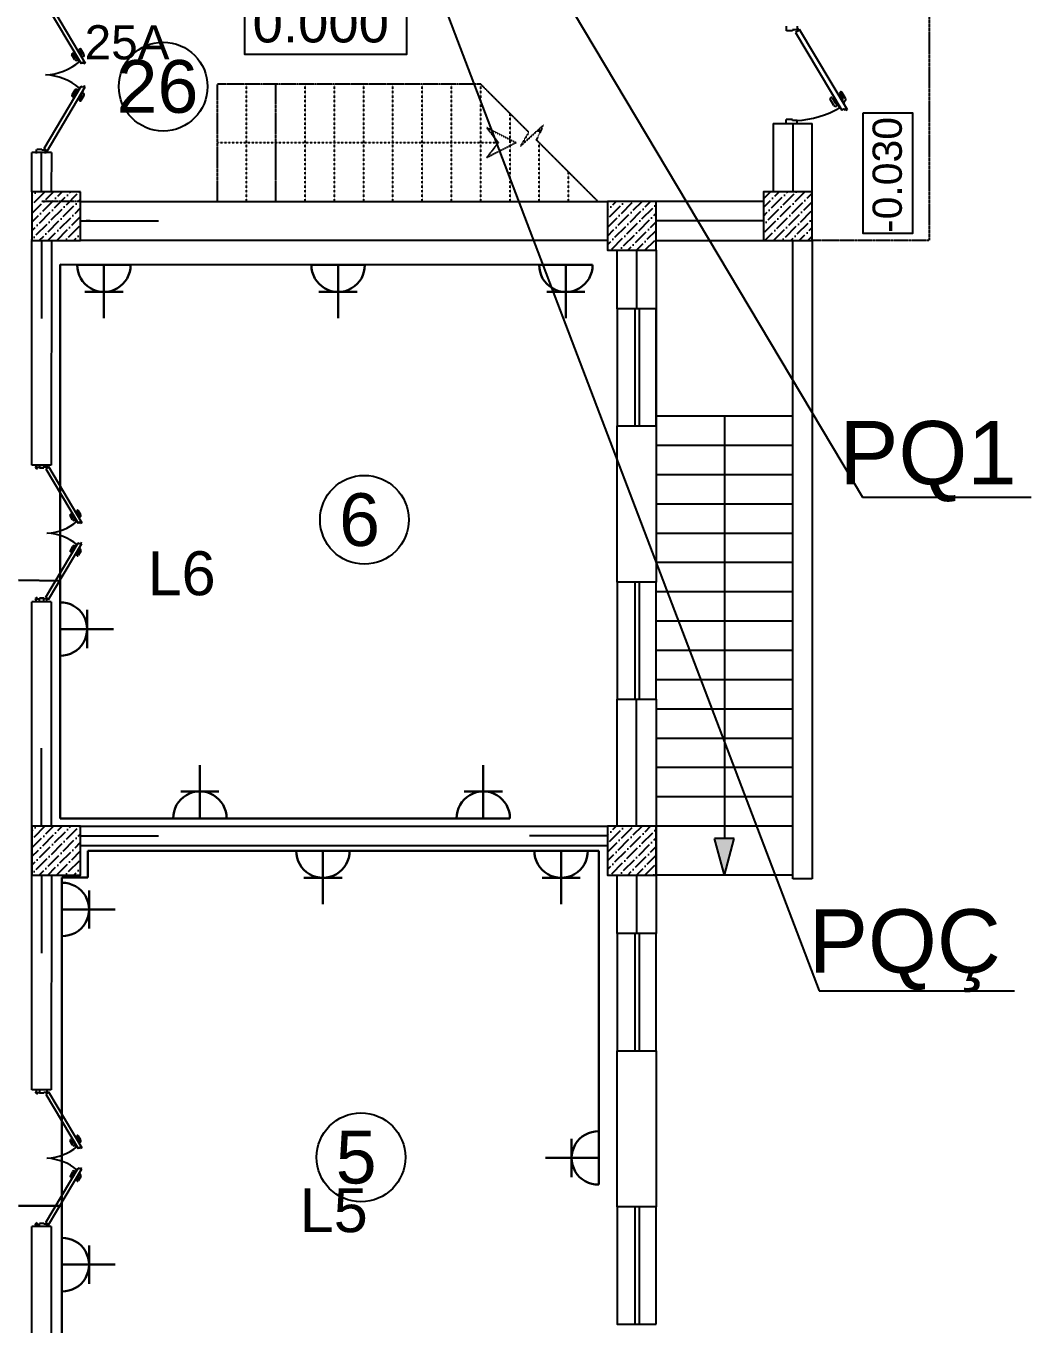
# Model space of a CAD drawing. Header units: millimetres. Extents: x 42452 to 2852333, y -419346 to 834876.
# Drawn here: x 2553480 to 2563784, y 445713 to 459011 of the extents above; entities that cross this region are included whole.
import ezdxf
from ezdxf import colors
from ezdxf.entities.mleader import LeaderData, LeaderLine
from ezdxf.math import Vec2, Vec3

# ---------------------------------------------------------------- set-up
doc = ezdxf.new("R2010")
doc.units = ezdxf.units.MM
for name, pattern in [('( Hidden )', [0.275, 0.15, -0.125]), ('006_PP_0101_AS_101_00$0$006_PP_0101_AS_102_00$0$006_PP_GRID_0101$0$006_TD-D_0101_AS_N101_00$0$TEČKOVANБX2', [0.05, 0, -0.05]), ('ACAD_ISO02W100', [15, 12, -3])]:
    doc.linetypes.add(name, pattern=pattern)
for name, color, linetype, lineweight in [('memar', 7, 'Continuous', 25), ('ДВЕРИ', 7, 'Continuous', 5), ('надписи', 5, 'Continuous', 30), ('Розетки10А', 94, 'Continuous', 30), ('Соедин_роз', 94, 'Continuous', 30), ('Шит', 1, 'Continuous', 30)]:
    doc.layers.add(name, color=color, linetype=linetype, lineweight=lineweight)
doc.styles.add('GENERATED_STYLE_1', font='times.ttf')
doc.styles.get("Standard").update_dxf_attribs({"font": 'arial.ttf'})
doc.styles.add('СГЕНЕРИР_СТИЛЬ_1', font='arial.ttf')

# ---------------------------------------------------------------- blocks, each defined once
blk = doc.blocks.new('qapi 700')
at = {"layer": 'ДВЕРИ', "color": 251, "lineweight": 25, "true_color": 0x636466}
for p, q in [((1281620, 90086), (1281659, 90086)), ((1281651, 89997), (1281651, 90034)), ((1281651, 90034), (1281659, 90034)), ((1281659, 90034), (1281659, 90086)), ((1282420, 90086), (1282380, 90086)), ((1282380, 90034), (1282380, 90085)), ((1282388, 90034), (1282380, 90034)), ((1282388, 89997), (1282388, 90034)), ((1281620, 89997), (1281651, 89997)), ((1282368, 90010), (1281735, 89633)), ((1282395, 89980), (1281741, 89591)), ((1282382, 89987), (1282368, 90010)), ((1282388, 89991), (1282382, 89987)), ((1282420, 89997), (1282388, 89997)), ((1282420, 89997), (1282388, 89997)), ((1282395, 89980), (1282388, 89991)), ((1281775, 89698), (1281826, 89728)), ((1281835, 89712), (1281794, 89687)), ((1281836, 89725), (1281838, 89722)), ((1281733, 89605), (1281747, 89613)), ((1281741, 89591), (1281733, 89605)), ((1281747, 89613), (1281735, 89633)), ((1281812, 89685), (1281762, 89656)), ((1281762, 89656), (1281765, 89651)), ((1281776, 89665), (1281770, 89676)), ((1281785, 89617), (1281787, 89613)), ((1281787, 89613), (1281837, 89642)), ((1281792, 89676), (1281793, 89674)), ((1281802, 89622), (1281809, 89609)), ((1281814, 89681), (1281812, 89685)), ((1281820, 89629), (1281818, 89631)), ((1281872, 89650), (1281831, 89626)), ((1281831, 89604), (1281881, 89634)), ((1281837, 89642), (1281835, 89646)), ((1281884, 89645), (1281883, 89647))]:
    blk.add_line(p, q, dxfattribs=at)
for centre, radius, start, end in [((1282471, 90052), 821, 183.4077, 209.5706), ((1281830, 89721), 7.94, 30.7133, 120.7133), ((1281831, 89718), 7.94, 300.7133, 30.7133), ((1281783, 89684), 15.9, 120.7133, 210.7133), ((1281798, 89680), 7.94, 120.7133, 210.7133), ((1281823, 89617), 15.9, 210.7133, 300.7133), ((1281827, 89633), 7.94, 210.7133, 300.7133), ((1281876, 89643), 7.94, 30.7133, 120.7133), ((1281877, 89641), 7.94, 300.7133, 30.7133)]:
    blk.add_arc(centre, radius, start, end, dxfattribs=at)
blk = doc.blocks.new('DSA')
at = {"layer": 'ДВЕРИ', "color": 251, "lineweight": 25, "true_color": 0x636466}
for p, q in [((153780, 788017), (153820, 788017)), ((153780, 787928), (153812, 787928)), ((153780, 787928), (153812, 787928)), ((153804, 787910), (153811, 787922)), ((153804, 787910), (154462, 787520)), ((153811, 787922), (153818, 787918)), ((153812, 787928), (153812, 787965)), ((153812, 787965), (153820, 787965)), ((153818, 787918), (153832, 787941)), ((153820, 787965), (153820, 788016)), ((153832, 787941), (154468, 787562)), ((155336, 787941), (154700, 787562)), ((155364, 787910), (154706, 787520)), ((155350, 787918), (155336, 787941)), ((155388, 788017), (155348, 788017)), ((155348, 787965), (155348, 788016)), ((155356, 787965), (155348, 787965)), ((155357, 787922), (155350, 787918)), ((155356, 787928), (155356, 787965)), ((155388, 787928), (155356, 787928)), ((155388, 787928), (155356, 787928)), ((155364, 787910), (155357, 787922)), ((154366, 787654), (154365, 787652)), ((154428, 787627), (154377, 787657)), ((154740, 787627), (154791, 787657)), ((154802, 787654), (154804, 787652)), ((154318, 787574), (154320, 787576)), ((154372, 787532), (154321, 787563)), ((154331, 787579), (154372, 787555)), ((154365, 787571), (154368, 787575)), ((154415, 787542), (154365, 787571)), ((154367, 787641), (154409, 787616)), ((154383, 787557), (154384, 787560)), ((154388, 787610), (154391, 787615)), ((154391, 787615), (154441, 787585)), ((154401, 787550), (154394, 787538)), ((154411, 787605), (154410, 787603)), ((154418, 787546), (154415, 787542)), ((154426, 787594), (154433, 787605)), ((154441, 787585), (154438, 787580)), ((154456, 787542), (154468, 787562)), ((154470, 787534), (154456, 787542)), ((154462, 787520), (154470, 787534)), ((154698, 787534), (154712, 787542)), ((154706, 787520), (154698, 787534)), ((154712, 787542), (154700, 787562)), ((154777, 787615), (154727, 787585)), ((154727, 787585), (154730, 787580)), ((154742, 787594), (154735, 787605)), ((154750, 787546), (154753, 787542)), ((154753, 787542), (154803, 787571)), ((154757, 787605), (154758, 787603)), ((154801, 787641), (154760, 787616)), ((154767, 787550), (154775, 787538)), ((154780, 787610), (154777, 787615)), ((154785, 787557), (154784, 787560)), ((154837, 787579), (154796, 787555)), ((154797, 787532), (154847, 787563)), ((154803, 787571), (154800, 787575)), ((154850, 787574), (154848, 787576))]:
    blk.add_line(p, q, dxfattribs=at)
for centre, radius, start, end in [((154002, 787952), 583, 319.7101, 357.5846), ((155160, 787950), 576, 182.1815, 220.5237), ((154371, 787648), 7.98, 149.2867, 239.2867), ((154373, 787650), 7.98, 59.2867, 149.2867), ((154795, 787650), 7.98, 30.7133, 120.7133), ((154797, 787648), 7.98, 300.7133, 30.7133), ((154325, 787569), 7.98, 149.2867, 239.2867), ((154327, 787572), 7.98, 59.2867, 149.2867), ((154376, 787561), 7.98, 239.2867, 329.2867), ((154380, 787546), 16, 239.2867, 329.2867), ((154404, 787609), 7.98, 329.2867, 59.2867), ((154420, 787613), 16, 329.2867, 59.2867), ((154748, 787613), 16, 120.7133, 210.7133), ((154764, 787609), 7.98, 120.7133, 210.7133), ((154788, 787546), 16, 210.7133, 300.7133), ((154792, 787561), 7.98, 210.7133, 300.7133), ((154842, 787572), 7.98, 30.7133, 120.7133), ((154843, 787569), 7.98, 300.7133, 30.7133)]:
    blk.add_arc(centre, radius, start, end, dxfattribs=at)
blk = doc.blocks.new('розетки10А')
at = {"layer": 'Розетки10А'}
for p, q in [((0, 0), (0, 650)), ((-233, 330), (233, 330)), ((-325, 0), (325, 0))]:
    blk.add_line(p, q, dxfattribs=at)
blk.add_arc((0, 5), 325, 359.0604, 180.9396, dxfattribs=at)

msp = doc.modelspace()

# ---------------------------------------------------------------- hatches: boundary and pattern name
at = {"layer": 'memar', "lineweight": 25}
h = msp.add_hatch(dxfattribs=at)
h.set_pattern_fill('ANSI36', color=256, scale=500)
h.set_pattern_definition([(45, (803142.24, 2739410.44), (33.1456304, 121.533978), [156.25, -31.25, 0, -31.25])])
h.paths.add_polyline_path([(2553540.25168, 457312.92792), (2553540.25168, 456812.92792), (2554040.25168, 456812.92792), (2554040.25168, 457312.92792)])
h = msp.add_hatch(dxfattribs=at)
h.set_pattern_fill('ANSI36', color=256, scale=500)
h.set_pattern_definition([(45, (797242.26, 2739310.44), (33.1456304, 121.533978), [156.25, -31.25, 0, -31.25])])
h.paths.add_polyline_path([(2559440.23291, 457212.92792), (2559440.23291, 456712.92792), (2559940.23291, 456712.92792), (2559940.23291, 457212.92792)])
h = msp.add_hatch(dxfattribs=at)
h.set_pattern_fill('ANSI36', color=256, scale=500)
h.set_pattern_definition([(45, (795642.26, 2739410.44), (33.1456304, 121.533978), [156.25, -31.25, 0, -31.25])])
h.paths.add_polyline_path([(2561040.23291, 457312.92792), (2561040.23291, 456812.92792), (2561540.23291, 456812.92792), (2561540.23291, 457312.92792)])
h = msp.add_hatch(dxfattribs=at)
h.set_pattern_fill('ANSI36', color=256, scale=500)
h.set_pattern_definition([(45, (803142.44, 2732910.44), (33.1456304, 121.533978), [156.25, -31.25, 0, -31.25])])
h.paths.add_polyline_path([(2553540.05675, 450812.92792), (2553540.05675, 450312.92792), (2554040.05675, 450312.92792), (2554040.05675, 450812.92792)])
h = msp.add_hatch(dxfattribs=at)
h.set_pattern_fill('ANSI36', color=256, scale=500)
h.set_pattern_definition([(45, (797242.26, 2732910.44), (33.1456304, 121.533978), [156.25, -31.25, 0, -31.25])])
h.paths.add_polyline_path([(2559440.23291, 450812.92792), (2559440.23291, 450312.92792), (2559940.23291, 450312.92792), (2559940.23291, 450812.92792)])
at = {"layer": 'memar', "linetype": 'Continuous', "lineweight": 25, "true_color": 0x000000}
msp.add_hatch(color=18, dxfattribs=at).paths.add_polyline_path([(2560639.96845, 450312.92792), (2560539.96845, 450686.13292), (2560739.96845, 450686.13292)])

# ---------------------------------------------------------------- linework, layer by layer
at = {"layer": 'memar', "color": 7, "linetype": '( Hidden )', "lineweight": 25}
for p, q in [((2562740.05661, 460212.92792), (2562740.05661, 456812.92792)), ((2558142.23291, 458412.90949), (2555442.23291, 458412.90949)), ((2555442.23291, 457212.90949), (2555442.23291, 458412.90949)), ((2556042.23291, 457212.90949), (2556042.23291, 458412.90949)), ((2558633.64269, 457921.49971), (2558142.23291, 458412.90949)), ((2559342.23291, 457212.90949), (2558711.97539, 457843.167)), ((2554039.8803, 457212.92792), (2553639.8803, 457212.92792)), ((2558693.26665, 456812.92792), (2555640.01588, 456812.92792)), ((2559439.8803, 456812.92792), (2557493.26665, 456812.92792)), ((2562740.05661, 456812.92792), (2561540.05661, 456812.92792))]:
    msp.add_line(p, q, dxfattribs=at)
at = {"layer": 'memar', "color": 7, "linetype": '006_PP_0101_AS_101_00$0$006_PP_0101_AS_102_00$0$006_PP_GRID_0101$0$006_TD-D_0101_AS_N101_00$0$TEČKOVANБX2', "lineweight": 25}
for p, q in [((2555742.23291, 457212.90949), (2555742.23291, 458412.90949)), ((2556042.23291, 457212.90949), (2556042.23291, 458412.90949)), ((2556342.23291, 457212.90949), (2556342.23291, 458412.90949)), ((2556642.23291, 457212.90949), (2556642.23291, 458412.90949)), ((2556942.23291, 457212.90949), (2556942.23291, 458412.90949)), ((2557242.23291, 457212.90949), (2557242.23291, 458412.90949)), ((2557542.23291, 457212.90949), (2557542.23291, 458412.90949)), ((2557842.23291, 457212.90949), (2557842.23291, 458412.90949)), ((2558142.23291, 457212.90949), (2558142.23291, 458412.90949)), ((2558442.23291, 457212.90949), (2558442.23291, 458112.90949)), ((2558742.23291, 457905.78723), (2558742.23291, 457956.48672)), ((2558742.23291, 457212.90949), (2558742.23291, 457812.90949)), ((2559042.23291, 457212.90949), (2559042.23291, 457512.90949)), ((2559342.23291, 457212.90949), (2559342.23291, 457212.92792))]:
    msp.add_line(p, q, dxfattribs=at)
at = {"layer": 'memar', "color": 7, "linetype": 'Continuous', "lineweight": 25}
for p, q in [((2554138.3178, 457012.93629), (2554096.1303, 457012.93629)), ((2561340.05661, 455012.92792), (2559939.8803, 455012.92792)), ((2560639.96845, 455012.92792), (2560639.96845, 450686.13292)), ((2561340.05661, 454712.92792), (2559939.8803, 454712.92792)), ((2561340.05661, 454412.92792), (2559939.8803, 454412.92792)), ((2561340.05661, 454112.92792), (2559939.8803, 454112.92792)), ((2561340.05661, 453812.92792), (2559939.8803, 453812.92792)), ((2561340.05661, 453512.92792), (2559939.8803, 453512.92792)), ((2561340.05661, 453212.92792), (2559939.8803, 453212.92792)), ((2561340.05661, 452912.92792), (2559939.8803, 452912.92792)), ((2561340.05661, 452612.92792), (2559939.8803, 452612.92792)), ((2561340.05661, 452312.92792), (2559939.8803, 452312.92792)), ((2561340.05661, 452012.92792), (2559939.8803, 452012.92792)), ((2561340.05661, 451712.92792), (2559939.8803, 451712.92792)), ((2561340.05661, 451412.92792), (2559939.8803, 451412.92792)), ((2561340.05661, 451112.92792), (2559939.8803, 451112.92792)), ((2561340.05661, 450812.92792), (2559939.8803, 450812.92792)), ((2560739.96845, 450686.13292), (2560539.96845, 450686.13292)), ((2560639.96845, 450312.92792), (2560539.96845, 450686.13292)), ((2560639.96845, 450312.92792), (2560739.96845, 450686.13292)), ((2561340.05661, 450312.92792), (2559939.8803, 450312.92792))]:
    msp.add_line(p, q, dxfattribs=at)
at = {"layer": 'memar', "color": 0, "lineweight": 25}
for p, q in [((2553739.8803, 454512.92792), (2553539.8803, 454512.92792)), ((2553739.8803, 453112.92792), (2553539.8803, 453112.92792)), ((2553739.8803, 448113.09759), (2553539.8803, 448113.09759)), ((2553739.8803, 446713.09759), (2553539.8803, 446713.09759))]:
    msp.add_line(p, q, dxfattribs=at)
at = {"layer": 'memar', "color": 251, "linetype": 'ACAD_ISO02W100', "lineweight": 25, "ltscale": 10, "true_color": 0x636466}
for p, q in [((2553570.11107, 454497.34109), (2553580.42503, 454491.21388)), ((2553580.42503, 454491.21388), (2553576.86217, 454485.2165)), ((2553576.86217, 454485.2165), (2553596.53507, 454473.52942)), ((2553585.33542, 454518.58857), (2553585.33542, 454490.68519)), ((2553585.33542, 454518.58857), (2553585.33542, 454490.68519)), ((2553585.33542, 454490.68519), (2553617.68253, 454490.68519)), ((2553617.68253, 454490.68519), (2553617.68253, 454483.70934)), ((2553617.68253, 454483.70934), (2553662.74457, 454483.70934)), ((2553663.23951, 454518.58857), (2553663.23951, 454483.70934)), ((2553570.11107, 453134.1754), (2553580.42503, 453140.30261)), ((2553576.86217, 453146.29998), (2553596.53507, 453157.98707)), ((2553580.42503, 453140.30261), (2553576.86217, 453146.29998)), ((2553585.33542, 453112.92792), (2553585.33542, 453140.8313)), ((2553585.33542, 453112.92792), (2553585.33542, 453140.8313)), ((2553585.33542, 453140.8313), (2553617.68253, 453140.8313)), ((2553617.68253, 453140.8313), (2553617.68253, 453147.80715)), ((2553617.68253, 453147.80715), (2553662.74457, 453147.80715)), ((2553663.23951, 453112.92792), (2553663.23951, 453147.80715)), ((2553570.11107, 448091.85011), (2553580.42503, 448085.72289)), ((2553580.42503, 448085.72289), (2553576.86217, 448079.72552)), ((2553576.86217, 448079.72552), (2553596.53507, 448068.03844)), ((2553585.33542, 448113.09759), (2553585.33542, 448085.19421)), ((2553585.33542, 448113.09759), (2553585.33542, 448085.19421)), ((2553585.33542, 448085.19421), (2553617.68253, 448085.19421)), ((2553570.11107, 446728.68441), (2553580.42503, 446734.81163)), ((2553576.86217, 446740.809), (2553596.53507, 446752.49609)), ((2553580.42503, 446734.81163), (2553576.86217, 446740.809)), ((2553585.33542, 446707.43694), (2553585.33542, 446735.34032)), ((2553585.33542, 446707.43694), (2553585.33542, 446735.34032)), ((2553585.33542, 446735.34032), (2553617.68253, 446735.34032))]:
    msp.add_line(p, q, dxfattribs=at)
at = {"layer": 'memar', "color": 7, "linetype": 'Continuous', "lineweight": 25, "flags": 128}
msp.add_lwpolyline([(2555723.16087, 459309.93535), (2557382.04455, 459309.93535), (2557382.04455, 458720.11004), (2555723.16087, 458720.11004)], close=True, dxfattribs=at)
at = {"layer": 'memar', "linetype": 'Continuous', "lineweight": 25, "flags": 128}
msp.add_lwpolyline([(2562060.3519, 458118.77158), (2562060.3519, 456889.65081), (2562570.99648, 456889.65081), (2562570.99648, 458118.77158)], close=True, dxfattribs=at)
msp.add_lwpolyline([(2562060.3519, 458118.77158), (2562060.3519, 456889.65081), (2562570.99648, 456889.65081), (2562570.99648, 458118.77158)], close=True, dxfattribs=at)
at = {"layer": 'memar', "color": 7, "linetype": '006_PP_0101_AS_101_00$0$006_PP_0101_AS_102_00$0$006_PP_GRID_0101$0$006_TD-D_0101_AS_N101_00$0$TEČKOVANБX2', "lineweight": 25, "flags": 128}
for points in [[(2558633.64269, 457921.49971), (2558548.3831, 457779.05596), (2558786.15611, 457996.68963), (2558711.97539, 457843.167)], [(2558322.99161, 457815.31445), (2558206.02205, 457967.80388), (2558506.02205, 457815.31461), (2558206.02205, 457662.82449), (2558322.99143, 457815.31421), (2555442.23291, 457812.90949)]]:
    msp.add_lwpolyline(points, dxfattribs=at)
at = {"layer": 'memar', "color": 0, "lineweight": 25}
for points in [[(2561140.42783, 458013.17915), (2561540.42783, 458013.17915)], [(2561140.42783, 458013.17913), (2561140.42783, 457312.92792)], [(2561540.05661, 457312.92792), (2561540.42783, 458013.17915)], [(2553740.05675, 457712.92792), (2553739.8803, 457312.92792), (2553539.8803, 457312.92792), (2553540.05675, 457712.92792)], [(2553740.05675, 457712.92792), (2553540.05675, 457712.92792)], [(2554039.8803, 457212.92792), (2559440.23291, 457212.92792)], [(2561040.42783, 457212.92792), (2559940.05661, 457212.92792)], [(2553539.8803, 454512.92792), (2553540.25168, 456812.92792)], [(2553740.05675, 456812.92792), (2553739.8803, 454512.92792)], [(2559440.05661, 456812.92792), (2554040.25168, 456812.92792)], [(2559940.42783, 456812.92792), (2561040.05661, 456812.92792)], [(2559540.05675, 456112.85178), (2559540.05675, 456712.92792)], [(2559940.05675, 456712.92792), (2559940.05675, 453312.85178)], [(2559540.05675, 453312.85178), (2559540.05675, 454912.85178)], [(2559940.05675, 454912.85178), (2559940.05675, 453312.85178)], [(2553539.8803, 448113.09759), (2553539.8803, 453112.92792)], [(2553739.8803, 453112.92792), (2553739.8803, 450812.92792)], [(2559540.05675, 450812.92792), (2559540.05675, 452112.85178)], [(2559940.05675, 452112.85178), (2559940.05675, 449712.85178)], [(2553740.05675, 450312.92792), (2553739.8803, 448113.09759)], [(2559540.05675, 449712.85178), (2559540.05675, 450312.92792)], [(2559540.05675, 446912.85178), (2559540.05675, 448512.85178)], [(2559940.05675, 448512.85178), (2559940.05675, 446912.85178)], [(2553539.72126, 443213.30737), (2553539.8803, 446713.09759)], [(2553739.8803, 446713.09759), (2553740.05675, 444412.92792)]]:
    msp.add_lwpolyline(points, dxfattribs=at)
at = {"layer": 'memar', "lineweight": 25}
for points in [[(2561340.42783, 458013.17915), (2561340.42783, 457312.92792)], [(2553639.8803, 457312.92792), (2553639.8803, 457712.92792)], [(2554040.25168, 457012.92792), (2554840.25168, 457012.92792)], [(2561040.23291, 457012.92792), (2559940.23291, 457012.92792)], [(2553639.8803, 456812.92792), (2553639.8803, 456012.92792)], [(2559740.2329, 456712.92792), (2559740.2329, 456112.85178)], [(2559740.2329, 450812.92792), (2559738.91934, 452112.85178)], [(2553637.87169, 450812.92792), (2553637.87169, 451612.92792)], [(2554040.05675, 450712.92792), (2554840.05675, 450712.92792)], [(2559440.23291, 450712.92792), (2558640.23291, 450712.92792)], [(2553637.87169, 450312.92792), (2553637.87169, 449512.92792)], [(2559740.2329, 450312.92792), (2559740.2329, 449712.85178)]]:
    msp.add_lwpolyline(points, dxfattribs=at)
at = {"layer": 'memar', "color": 3, "lineweight": 25}
for points in [[(2554040.25168, 457312.92792), (2553540.25168, 457312.92792), (2553540.25168, 456812.92792), (2554040.25168, 456812.92792)], [(2559940.23291, 457212.92792), (2559440.23291, 457212.92792), (2559440.23291, 456712.92792), (2559940.23291, 456712.92792)], [(2561540.23291, 457312.92792), (2561040.23291, 457312.92792), (2561040.23291, 456812.92792), (2561540.23291, 456812.92792)], [(2554040.05675, 450812.92792), (2553540.05675, 450812.92792), (2553540.05675, 450312.92792), (2554040.05675, 450312.92792)], [(2559940.23291, 450812.92792), (2559440.23291, 450812.92792), (2559440.23291, 450312.92792), (2559940.23291, 450312.92792)]]:
    msp.add_lwpolyline(points, close=True, dxfattribs=at)
at = {"layer": 'memar', "color": 7, "linetype": 'Continuous', "lineweight": 25, "flags": 128}
for points in [[(2561339.71805, 450272.53159), (2561340.05661, 456812.92792)], [(2561539.71805, 456812.92792), (2561539.71805, 450272.53159)], [(2561539.71805, 450272.53159), (2561339.71805, 450272.53159)]]:
    msp.add_lwpolyline(points, dxfattribs=at)
at = {"layer": 'memar', "color": 0, "lineweight": 25}
for points in [[(2559940.05661, 454912.85178), (2559940.05661, 456112.85178), (2559540.05661, 456112.85178), (2559540.05661, 454912.85178)], [(2559938.91934, 452112.85178), (2559938.91934, 453312.85178), (2559538.91934, 453312.85178), (2559538.91934, 452112.85178)], [(2559440.23291, 450612.92792), (2554040.05675, 450612.92792), (2554040.05675, 450812.92792), (2559440.23291, 450812.92792)], [(2559940.05661, 448512.85178), (2559940.05661, 449712.85178), (2559540.05661, 449712.85178), (2559540.05661, 448512.85178)], [(2559940.05661, 445712.85178), (2559940.05661, 446912.85178), (2559540.05661, 446912.85178), (2559540.05661, 445712.85178)]]:
    msp.add_lwpolyline(points, close=True, dxfattribs=at)
at = {"layer": 'memar', "color": 146, "lineweight": 25, "true_color": 0x105689}
for points in [[(2559771.19401, 456112.85178), (2559721.19401, 456112.85178), (2559721.19401, 454912.85178), (2559771.19401, 454912.85178)], [(2559770.05675, 453312.85178), (2559720.05675, 453312.85178), (2559720.05675, 452112.85178), (2559770.05675, 452112.85178)], [(2559771.19401, 449712.85178), (2559721.19401, 449712.85178), (2559721.19401, 448512.85178), (2559771.19401, 448512.85178)], [(2559771.19401, 446912.85178), (2559721.19401, 446912.85178), (2559721.19401, 445712.85178), (2559771.19401, 445712.85178)]]:
    msp.add_lwpolyline(points, close=True, dxfattribs=at)
at = {"layer": 'memar', "color": 0, "lineweight": 25}
for centre in [(2554886.67437, 458389.69658), (2556949.29135, 453952.04772), (2556914.29693, 447420.96261)]:
    msp.add_circle(centre, 454.87332, dxfattribs=at)
at = {"layer": 'Соедин_роз'}
for p, q in [((2553829.8293, 450892.29258), (2553829.8293, 456566.9202)), ((2553829.8293, 456566.86027), (2559138.66907, 456563.73349)), ((2553829.8293, 453327.87691), (2553402.42829, 453332.14121)), ((2558297.37124, 450892.29258), (2553829.8293, 450892.29258)), ((2554114.9991, 450287.34495), (2554114.9991, 450561.24626)), ((2554114.9991, 450561.24626), (2559351.30727, 450561.24626)), ((2559351.30727, 447140.95669), (2559351.30727, 450561.24626)), ((2553849.14027, 444590.01359), (2553849.14027, 450287.34495)), ((2553849.14027, 450287.34495), (2554114.9991, 450287.34495)), ((2553849.14027, 446922.90267), (2553402.42829, 446922.90267))]:
    msp.add_line(p, q, dxfattribs=at)

# ---------------------------------------------------------------- block references
at = {"layer": 'memar', "color": 1, "lineweight": 25, "rotation": 90.00000000000001}
msp.add_blockref('DSA', (3341606.64753, 303924.90639), dxfattribs=at)
at = {"layer": 'memar', "color": 0, "lineweight": 25, "xscale": 1.26001838234704, "yscale": 1.26001838234704, "zscale": 1.26001838234704, "rotation": 90.00000000000001}
msp.add_blockref('qapi 700', (2674783.98369, -1156862.43973), dxfattribs=at)
at = {"layer": 'memar', "color": 1, "lineweight": 25, "xscale": 0.8742429527605249, "yscale": 0.8742429527605249, "zscale": 0.8742429527605249, "rotation": 90.00000000000001}
for p in [(3242535.82336, 318671.7058), (3242535.82336, 312266.21482)]:
    msp.add_blockref('DSA', p, dxfattribs=at)
at = {"layer": 'Розетки10А', "xscale": 0.8409392615834386, "yscale": 0.8409392615834386, "zscale": 0.8409392615834386}
for p, rotation in [((2554279.05289, 456563.20536), 180), ((2556679.90444, 456563.20536), 180), ((2559014.80585, 456563.20536), 180), ((2553829.8293, 452832.8793), 270), ((2556523.97366, 450561.24626), 180), ((2558966.12711, 450561.24626), 180), ((2553849.14027, 449959.91176), 270), ((2559351.30727, 447414.26195), 90.00000000000001), ((2553849.14027, 446321.15723), 270)]:
    msp.add_blockref('розетки10А', p, dxfattribs=dict(at, rotation=rotation))
for p in [(2555262.89528, 450892.29258), (2558167.84847, 450892.29258)]:
    msp.add_blockref('розетки10А', p, dxfattribs=at)

# ---------------------------------------------------------------- texts
at = {"layer": 'memar', "color": 7, "linetype": 'Continuous', "lineweight": 25, "insert": (2556502.07611, 459039.61959), "char_height": 400, "attachment_point": 5, "style": 'GENERATED_STYLE_1'}
msp.add_mtext('\\A1;{\\pqc;\\fArial CYR|b0|i0|c204|p34;0.000}', dxfattribs=at)
at = {"layer": 'memar', "linetype": 'Continuous', "lineweight": 25, "char_height": 540, "attachment_point": 3, "style": 'СГЕНЕРИР_СТИЛЬ_1'}
for s, insert in [('26', (2555247.60599, 458661.53653)), ('6', (2557109.56155, 454223.88767)), ('5', (2557074.56712, 447692.80255))]:
    msp.add_mtext(s, dxfattribs=dict(at, insert=insert))
at = {"layer": 'memar', "linetype": 'Continuous', "lineweight": 25, "insert": (2562463.20921, 458078.26777), "char_height": 300, "attachment_point": 9, "rotation": 90, "style": 'СГЕНЕРИР_СТИЛЬ_1'}
msp.add_mtext('{-0.030}', dxfattribs=at)
msp.add_mtext('{-0.030}', dxfattribs=at)
at = {"layer": 'надписи', "color": 104, "width": 940.6293037}
for s, insert, char_height, attachment_point in [('25А', (2554081.57843, 459018.54539), 350, 1), ('L6', (2555424.80694, 453629.12522), 450, 3), ('L5', (2556984.06749, 447104.06105), 450, 3)]:
    msp.add_mtext(s, dxfattribs=dict(at, insert=insert, char_height=char_height, attachment_point=attachment_point))

# ---------------------------------------------------------------- leaders
at = {"layer": 'Шит', "color": 0, "lineweight": -3}
ml = msp.add_multileader_mtext('Standard', dxfattribs=at)
ml.set_content('{\\C256;PQ\\fArial|b0|i0|c238|p34;Ç }')
ml.set_leader_properties()
ml.build(insert=Vec2(0, 0))
ml.multileader.update_dxf_attribs({"text_left_attachment_type": 6, "text_right_attachment_type": 6, "dogleg_length": 0.36, "arrow_head_size": 0.18})
ctx = ml.context
ctx.base_point, ctx.char_height, ctx.arrow_head_size, ctx.landing_gap_size, ctx.plane_origin = Vec3(2561611.56679, 449125.06383), 650, 0.18, 0.09, Vec3(2532421.45843, 473971.79023)
ctx.left_attachment, ctx.right_attachment, ctx.text_align_type = 6, 6, 2
notes = []
notes.append((ctx, [(1, (1, 1, 0), (2561611.20679, 449125.06383), (1, 0), 0.36, [(0, [(2557713.10008, 459360.70249)], 0, [])])]))
ctx.mtext.insert, ctx.mtext.width, ctx.mtext.alignment, ctx.mtext.flow_direction = Vec3(2563473.4235, 449961.72823), 4215.9366736, 3, 5
ml = msp.add_multileader_mtext('Standard', dxfattribs=at)
ml.set_content('{\\C256;PQ1}')
ml.set_leader_properties()
ml.build(insert=Vec2(0, 0))
ml.multileader.update_dxf_attribs({"text_left_attachment_type": 6, "text_right_attachment_type": 6, "dogleg_length": 0.36, "arrow_head_size": 0.18})
ctx = ml.context
ctx.base_point, ctx.char_height, ctx.arrow_head_size, ctx.landing_gap_size, ctx.plane_origin = Vec3(2562054.85587, 454183.80703), 650, 0.18, 0.09, Vec3(2532103.99504, 469874.58131)
ctx.left_attachment, ctx.right_attachment, ctx.text_align_type = 6, 6, 2
notes.append((ctx, [(1, (1, 1, 0), (2562054.49587, 454183.80703), (1, 0), 0.36, [(0, [(2558969.26557, 459357.91965)], 0, [])])]))
ctx.mtext.insert, ctx.mtext.width, ctx.mtext.alignment, ctx.mtext.flow_direction = Vec3(2563635.16415, 454963.80703), 4215.9366736, 3, 5
for ctx, leaders in notes:
    for number, flags, end, landing, length, lines in leaders:
        leader = LeaderData()
        leader.index, (leader.has_last_leader_line, leader.has_dogleg_vector, leader.attachment_direction) = number, flags
        leader.last_leader_point, leader.dogleg_vector, leader.dogleg_length = Vec3(end), Vec3(landing), length
        for number, points, colour, breaks in lines:
            line = LeaderLine()
            line.index, line.vertices, line.color, line.breaks = number, Vec3.list(points), colors.encode_raw_color(colour), breaks
            leader.lines.append(line)
        ctx.leaders.append(leader)

doc.saveas('drawing.dxf')
